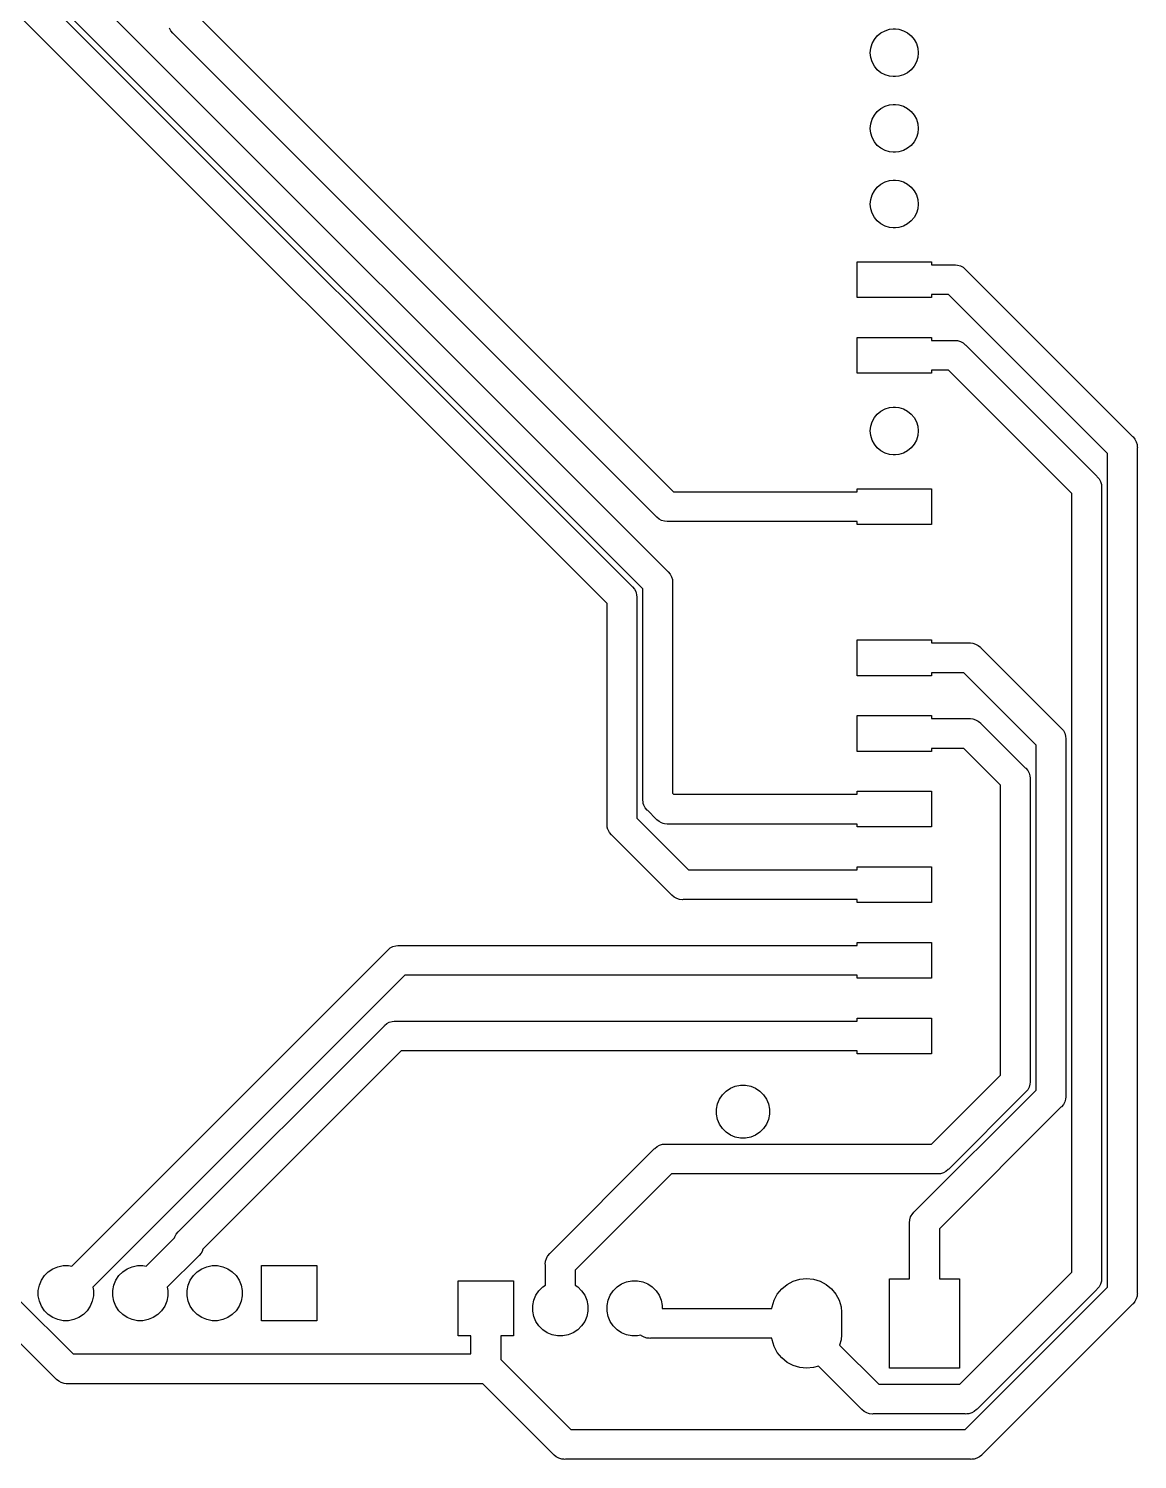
# Model space of a CAD drawing. Extents: x 54 to 197, y -172 to -74.
# Drawn here: x 159.91 to 197.14, y -172.21 to -124.16 of the extents above; entities that cross this region are included whole.
import ezdxf

# ---------------------------------------------------------------- set-up
doc = ezdxf.new("R2010")
doc.units = 0
doc.header["$MEASUREMENT"] = 0
doc.layers.add('BLACK', color=7, linetype='CONTINUOUS')

msp = doc.modelspace()

# ---------------------------------------------------------------- linework, layer by layer
at = {"layer": 'BLACK', "linetype": 'CONTINUOUS'}
for p, q in [((144.264, -105.284), (181.368, -142.388)), ((180.532, -142.966), (143.428, -105.862)), ((144.135, -106.852), (180.168, -142.885)), ((179.332, -143.463), (143.557, -107.688)), ((165.6, -123.745), (181.563, -139.708)), ((164.682, -124.231), (164.636, -124.144)), ((164.745, -124.307), (164.682, -124.231)), ((164.764, -124.323), (164.745, -124.307)), ((180.985, -140.544), (164.764, -124.323)), ((188.308, -124.521), (188.408, -124.4)), ((188.408, -124.4), (188.529, -124.3)), ((188.529, -124.3), (188.668, -124.225)), ((188.668, -124.225), (188.819, -124.18)), ((188.819, -124.18), (188.937, -124.168)), ((188.937, -124.168), (189.015, -124.168)), ((189.015, -124.168), (189.133, -124.18)), ((189.133, -124.18), (189.284, -124.225)), ((189.284, -124.225), (189.423, -124.3)), ((189.423, -124.3), (189.544, -124.4)), ((189.544, -124.4), (189.644, -124.521)), ((188.172, -124.968), (188.188, -124.811)), ((188.188, -124.811), (188.233, -124.66)), ((188.233, -124.66), (188.308, -124.521)), ((189.644, -124.521), (189.719, -124.66)), ((189.719, -124.66), (189.764, -124.811)), ((189.764, -124.811), (189.78, -124.968)), ((188.188, -125.125), (188.172, -124.968)), ((188.233, -125.276), (188.188, -125.125)), ((188.308, -125.415), (188.233, -125.276)), ((189.719, -125.276), (189.644, -125.415)), ((189.764, -125.125), (189.719, -125.276)), ((189.78, -124.968), (189.764, -125.125)), ((188.408, -125.536), (188.308, -125.415)), ((188.529, -125.636), (188.408, -125.536)), ((188.668, -125.711), (188.529, -125.636)), ((188.819, -125.756), (188.668, -125.711)), ((188.937, -125.768), (188.819, -125.756)), ((189.015, -125.768), (188.937, -125.768)), ((189.133, -125.756), (189.015, -125.768)), ((189.284, -125.711), (189.133, -125.756)), ((189.423, -125.636), (189.284, -125.711)), ((189.544, -125.536), (189.423, -125.636)), ((189.644, -125.415), (189.544, -125.536)), ((188.408, -126.94), (188.529, -126.84)), ((188.529, -126.84), (188.668, -126.765)), ((188.668, -126.765), (188.819, -126.72)), ((188.819, -126.72), (188.937, -126.708)), ((188.937, -126.708), (189.015, -126.708)), ((189.015, -126.708), (189.133, -126.72)), ((189.133, -126.72), (189.284, -126.765)), ((189.284, -126.765), (189.423, -126.84)), ((189.423, -126.84), (189.544, -126.94)), ((188.188, -127.351), (188.233, -127.2)), ((188.233, -127.2), (188.308, -127.061)), ((188.308, -127.061), (188.408, -126.94)), ((189.544, -126.94), (189.644, -127.061)), ((189.644, -127.061), (189.719, -127.2)), ((189.719, -127.2), (189.764, -127.351)), ((188.172, -127.508), (188.188, -127.351)), ((188.188, -127.665), (188.172, -127.508)), ((188.233, -127.816), (188.188, -127.665)), ((189.764, -127.665), (189.719, -127.816)), ((189.764, -127.351), (189.78, -127.508)), ((189.78, -127.508), (189.764, -127.665)), ((188.308, -127.955), (188.233, -127.816)), ((188.408, -128.076), (188.308, -127.955)), ((188.529, -128.176), (188.408, -128.076)), ((188.668, -128.251), (188.529, -128.176)), ((188.819, -128.296), (188.668, -128.251)), ((189.284, -128.251), (189.133, -128.296)), ((189.423, -128.176), (189.284, -128.251)), ((189.544, -128.076), (189.423, -128.176)), ((189.644, -127.955), (189.544, -128.076)), ((189.719, -127.816), (189.644, -127.955)), ((188.937, -128.308), (188.819, -128.296)), ((189.015, -128.308), (188.937, -128.308)), ((189.133, -128.296), (189.015, -128.308)), ((188.819, -129.26), (188.937, -129.248)), ((188.937, -129.248), (189.015, -129.248)), ((189.015, -129.248), (189.133, -129.26)), ((188.233, -129.74), (188.308, -129.601)), ((188.308, -129.601), (188.408, -129.48)), ((188.408, -129.48), (188.529, -129.38)), ((188.529, -129.38), (188.668, -129.305)), ((188.668, -129.305), (188.819, -129.26)), ((189.133, -129.26), (189.284, -129.305)), ((189.284, -129.305), (189.423, -129.38)), ((189.423, -129.38), (189.544, -129.48)), ((189.544, -129.48), (189.644, -129.601)), ((189.644, -129.601), (189.719, -129.74)), ((188.172, -130.048), (188.188, -129.891)), ((188.188, -130.205), (188.172, -130.048)), ((188.188, -129.891), (188.233, -129.74)), ((188.233, -130.356), (188.188, -130.205)), ((189.719, -129.74), (189.764, -129.891)), ((189.764, -130.205), (189.719, -130.356)), ((189.764, -129.891), (189.78, -130.048)), ((189.78, -130.048), (189.764, -130.205)), ((188.308, -130.495), (188.233, -130.356)), ((188.408, -130.616), (188.308, -130.495)), ((188.529, -130.716), (188.408, -130.616)), ((189.544, -130.616), (189.423, -130.716)), ((189.644, -130.495), (189.544, -130.616)), ((189.719, -130.356), (189.644, -130.495)), ((188.668, -130.791), (188.529, -130.716)), ((188.819, -130.836), (188.668, -130.791)), ((188.937, -130.848), (188.819, -130.836)), ((189.015, -130.848), (188.937, -130.848)), ((189.133, -130.836), (189.015, -130.848)), ((189.284, -130.791), (189.133, -130.836)), ((189.423, -130.716), (189.284, -130.791)), ((187.726, -133.188), (187.726, -131.988)), ((187.726, -131.988), (190.226, -131.988)), ((190.226, -131.988), (190.226, -132.088)), ((190.226, -132.088), (190.983, -132.088)), ((190.983, -132.088), (191.008, -132.086)), ((191.008, -132.086), (191.033, -132.088)), ((191.033, -132.088), (191.106, -132.095)), ((191.106, -132.095), (191.2, -132.124)), ((191.2, -132.124), (191.287, -132.17)), ((191.287, -132.17), (191.363, -132.233)), ((191.363, -132.233), (191.379, -132.252)), ((191.379, -132.252), (196.976, -137.849)), ((190.801, -133.088), (190.226, -133.088)), ((190.226, -133.088), (190.226, -133.188)), ((196.14, -138.427), (190.801, -133.088)), ((190.226, -133.188), (187.726, -133.188)), ((187.726, -135.728), (187.726, -134.528)), ((187.726, -134.528), (190.226, -134.528)), ((190.226, -134.528), (190.226, -134.628)), ((190.226, -134.628), (190.983, -134.628)), ((190.983, -134.628), (191.008, -134.626)), ((191.008, -134.626), (191.033, -134.628)), ((191.033, -134.628), (191.106, -134.635)), ((191.106, -134.635), (191.2, -134.664)), ((191.2, -134.664), (191.287, -134.71)), ((191.287, -134.71), (191.363, -134.773)), ((191.363, -134.773), (191.379, -134.792)), ((191.379, -134.792), (195.776, -139.189)), ((190.226, -135.728), (187.726, -135.728)), ((190.801, -135.628), (190.226, -135.628)), ((190.226, -135.628), (190.226, -135.728)), ((194.94, -139.767), (190.801, -135.628)), ((188.529, -137), (188.668, -136.925)), ((188.668, -136.925), (188.819, -136.88)), ((188.819, -136.88), (188.937, -136.868)), ((188.937, -136.868), (189.015, -136.868)), ((189.015, -136.868), (189.133, -136.88)), ((189.133, -136.88), (189.284, -136.925)), ((189.284, -136.925), (189.423, -137)), ((188.188, -137.511), (188.233, -137.36)), ((188.233, -137.36), (188.308, -137.221)), ((188.308, -137.221), (188.408, -137.1)), ((188.408, -137.1), (188.529, -137)), ((189.423, -137), (189.544, -137.1)), ((189.544, -137.1), (189.644, -137.221)), ((189.644, -137.221), (189.719, -137.36)), ((189.719, -137.36), (189.764, -137.511)), ((188.172, -137.668), (188.188, -137.511)), ((188.188, -137.825), (188.172, -137.668)), ((188.233, -137.976), (188.188, -137.825)), ((189.764, -137.825), (189.719, -137.976)), ((189.764, -137.511), (189.78, -137.668)), ((189.78, -137.668), (189.764, -137.825)), ((196.976, -137.849), (196.995, -137.865)), ((196.995, -137.865), (197.058, -137.941)), ((188.308, -138.115), (188.233, -137.976)), ((188.408, -138.236), (188.308, -138.115)), ((188.529, -138.336), (188.408, -138.236)), ((188.668, -138.411), (188.529, -138.336)), ((189.423, -138.336), (189.284, -138.411)), ((189.544, -138.236), (189.423, -138.336)), ((189.644, -138.115), (189.544, -138.236)), ((189.719, -137.976), (189.644, -138.115)), ((197.058, -137.941), (197.104, -138.028)), ((197.104, -138.028), (197.133, -138.122)), ((197.133, -138.122), (197.139, -138.189)), ((197.139, -138.189), (197.142, -138.22)), ((197.142, -138.22), (197.14, -138.245)), ((197.14, -138.245), (197.14, -166.599)), ((188.819, -138.456), (188.668, -138.411)), ((188.937, -138.468), (188.819, -138.456)), ((189.015, -138.468), (188.937, -138.468)), ((189.133, -138.456), (189.015, -138.468)), ((189.284, -138.411), (189.133, -138.456)), ((196.14, -166.417), (196.14, -138.427)), ((195.776, -139.189), (195.795, -139.205)), ((195.795, -139.205), (195.858, -139.281)), ((195.858, -139.281), (195.904, -139.368)), ((181.563, -139.708), (187.726, -139.708)), ((187.726, -139.708), (187.726, -139.608)), ((187.726, -139.608), (190.226, -139.608)), ((190.226, -139.608), (190.226, -140.808)), ((194.94, -165.92), (194.94, -139.767)), ((195.904, -139.368), (195.922, -139.427)), ((195.922, -139.427), (195.933, -139.462)), ((195.933, -139.462), (195.942, -139.56)), ((195.942, -139.56), (195.94, -139.585)), ((195.94, -139.585), (195.94, -166.102)), ((181.001, -140.563), (180.985, -140.544)), ((181.077, -140.626), (181.001, -140.563)), ((181.164, -140.672), (181.077, -140.626)), ((181.258, -140.701), (181.164, -140.672)), ((181.356, -140.71), (181.258, -140.701)), ((181.381, -140.708), (181.356, -140.71)), ((187.726, -140.708), (181.381, -140.708)), ((187.726, -140.808), (187.726, -140.708)), ((190.226, -140.808), (187.726, -140.808)), ((181.368, -142.388), (181.387, -142.404)), ((181.387, -142.404), (181.45, -142.48)), ((181.45, -142.48), (181.496, -142.567)), ((181.496, -142.567), (181.525, -142.661)), ((181.525, -142.661), (181.529, -142.701)), ((181.529, -142.701), (181.534, -142.759)), ((180.168, -142.885), (180.187, -142.901)), ((180.187, -142.901), (180.25, -142.977)), ((180.25, -142.977), (180.296, -143.064)), ((180.296, -143.064), (180.313, -143.119)), ((180.313, -143.119), (180.325, -143.158)), ((180.325, -143.158), (180.334, -143.256)), ((180.532, -150.019), (180.532, -142.966)), ((181.534, -142.759), (181.532, -142.783)), ((181.532, -142.783), (181.532, -149.837)), ((179.332, -150.851), (179.332, -143.463)), ((180.334, -143.256), (180.332, -143.281)), ((180.332, -143.281), (180.332, -150.669)), ((187.726, -145.888), (187.726, -144.688)), ((187.726, -144.688), (190.226, -144.688)), ((190.226, -144.688), (190.226, -144.788)), ((190.226, -144.788), (191.491, -144.788)), ((191.491, -144.788), (191.516, -144.786)), ((191.516, -144.786), (191.541, -144.788)), ((191.541, -144.788), (191.614, -144.795)), ((191.614, -144.795), (191.708, -144.824)), ((191.708, -144.824), (191.795, -144.87)), ((191.795, -144.87), (191.871, -144.933)), ((191.871, -144.933), (191.887, -144.952)), ((191.887, -144.952), (194.576, -147.641)), ((190.226, -145.888), (187.726, -145.888)), ((191.309, -145.788), (190.226, -145.788)), ((190.226, -145.788), (190.226, -145.888)), ((193.74, -148.219), (191.309, -145.788)), ((187.726, -148.428), (187.726, -147.228)), ((187.726, -147.228), (190.226, -147.228)), ((190.226, -147.228), (190.226, -147.328)), ((190.226, -147.328), (191.491, -147.328)), ((191.491, -147.328), (191.516, -147.326)), ((191.516, -147.326), (191.541, -147.328)), ((191.541, -147.328), (191.614, -147.335)), ((191.614, -147.335), (191.708, -147.364)), ((191.708, -147.364), (191.795, -147.41)), ((191.795, -147.41), (191.871, -147.473)), ((191.871, -147.473), (191.887, -147.492)), ((191.887, -147.492), (193.376, -148.981)), ((194.576, -147.641), (194.595, -147.657)), ((194.595, -147.657), (194.658, -147.733)), ((194.658, -147.733), (194.704, -147.82)), ((194.704, -147.82), (194.733, -147.914)), ((194.733, -147.914), (194.742, -148.012)), ((190.226, -148.428), (187.726, -148.428)), ((191.309, -148.328), (190.226, -148.328)), ((190.226, -148.328), (190.226, -148.428)), ((192.54, -149.559), (191.309, -148.328)), ((193.74, -159.802), (193.74, -148.219)), ((194.742, -148.012), (194.74, -148.037)), ((194.74, -148.037), (194.74, -159.985)), ((193.376, -148.981), (193.395, -148.997)), ((193.395, -148.997), (193.458, -149.073)), ((193.458, -149.073), (193.504, -149.16)), ((193.504, -149.16), (193.533, -149.254)), ((193.533, -149.254), (193.54, -149.327)), ((193.54, -149.327), (193.54, -149.327)), ((193.54, -149.327), (193.542, -149.352)), ((193.542, -149.352), (193.54, -149.377)), ((193.54, -149.377), (193.54, -159.487)), ((181.532, -149.837), (181.563, -149.868)), ((181.563, -149.868), (187.726, -149.868)), ((187.726, -149.868), (187.726, -149.768)), ((187.726, -149.768), (190.226, -149.768)), ((190.226, -149.768), (190.226, -150.968)), ((192.54, -159.305), (192.54, -149.559)), ((180.53, -150.044), (180.532, -150.019)), ((180.539, -150.142), (180.53, -150.044)), ((180.549, -150.176), (180.539, -150.142)), ((180.568, -150.236), (180.549, -150.176)), ((180.614, -150.323), (180.568, -150.236)), ((180.677, -150.399), (180.614, -150.323)), ((179.33, -150.876), (179.332, -150.851)), ((179.339, -150.974), (179.33, -150.876)), ((180.332, -150.669), (182.071, -152.408)), ((180.696, -150.415), (180.677, -150.399)), ((180.985, -150.704), (180.696, -150.415)), ((181.001, -150.723), (180.985, -150.704)), ((181.077, -150.786), (181.001, -150.723)), ((181.164, -150.832), (181.077, -150.786)), ((181.217, -150.848), (181.164, -150.832)), ((181.258, -150.861), (181.217, -150.848)), ((181.356, -150.87), (181.258, -150.861)), ((181.381, -150.868), (181.356, -150.87)), ((187.726, -150.868), (181.381, -150.868)), ((187.726, -150.968), (187.726, -150.868)), ((179.362, -151.048), (179.339, -150.974)), ((179.368, -151.068), (179.362, -151.048)), ((179.414, -151.155), (179.368, -151.068)), ((179.477, -151.231), (179.414, -151.155)), ((179.496, -151.247), (179.477, -151.231)), ((181.493, -153.244), (179.496, -151.247)), ((190.226, -150.968), (187.726, -150.968)), ((187.726, -152.408), (187.726, -152.308)), ((187.726, -152.308), (190.226, -152.308)), ((190.226, -152.308), (190.226, -153.508)), ((182.071, -152.408), (187.726, -152.408)), ((181.509, -153.263), (181.493, -153.244)), ((181.585, -153.326), (181.509, -153.263)), ((181.672, -153.372), (181.585, -153.326)), ((181.766, -153.401), (181.672, -153.372)), ((181.864, -153.41), (181.766, -153.401)), ((181.889, -153.408), (181.864, -153.41)), ((187.726, -153.408), (181.889, -153.408)), ((187.726, -153.508), (187.726, -153.408)), ((190.226, -153.508), (187.726, -153.508)), ((161.353, -165.72), (171.961, -155.112)), ((171.961, -155.112), (171.977, -155.093)), ((171.977, -155.093), (172.053, -155.03)), ((172.053, -155.03), (172.14, -154.984)), ((172.14, -154.984), (172.234, -154.955)), ((172.234, -154.955), (172.307, -154.948)), ((172.307, -154.948), (172.332, -154.946)), ((172.332, -154.946), (172.357, -154.948)), ((172.357, -154.948), (187.726, -154.948)), ((187.726, -154.948), (187.726, -154.848)), ((187.726, -154.848), (190.226, -154.848)), ((190.226, -154.848), (190.226, -156.048)), ((172.539, -155.948), (162.06, -166.427)), ((187.726, -155.948), (172.539, -155.948)), ((187.726, -156.048), (187.726, -155.948)), ((190.226, -156.048), (187.726, -156.048)), ((171.857, -157.633), (171.933, -157.57)), ((171.933, -157.57), (172.02, -157.524)), ((172.02, -157.524), (172.114, -157.495)), ((172.114, -157.495), (172.187, -157.488)), ((172.187, -157.488), (172.212, -157.486)), ((172.212, -157.486), (172.237, -157.488)), ((172.237, -157.488), (187.726, -157.488)), ((187.726, -157.488), (187.726, -157.388)), ((187.726, -157.388), (190.226, -157.388)), ((190.226, -157.388), (190.226, -158.588)), ((164.945, -164.548), (171.841, -157.652)), ((171.841, -157.652), (171.857, -157.633)), ((172.419, -158.488), (165.758, -165.149)), ((187.726, -158.488), (172.419, -158.488)), ((187.726, -158.588), (187.726, -158.488)), ((190.226, -158.588), (187.726, -158.588)), ((190.227, -161.618), (192.54, -159.305)), ((193.54, -159.487), (193.542, -159.512)), ((193.542, -159.512), (193.54, -159.537)), ((183.107, -160.106), (183.205, -159.961)), ((183.205, -159.961), (183.329, -159.837)), ((183.329, -159.837), (183.474, -159.739)), ((183.474, -159.739), (183.636, -159.672)), ((183.636, -159.672), (183.808, -159.638)), ((183.808, -159.638), (183.984, -159.638)), ((183.984, -159.638), (184.156, -159.672)), ((184.156, -159.672), (184.318, -159.739)), ((184.318, -159.739), (184.463, -159.837)), ((184.463, -159.837), (184.587, -159.961)), ((184.587, -159.961), (184.685, -160.106)), ((189.656, -163.886), (193.74, -159.802)), ((193.376, -159.883), (190.805, -162.454)), ((193.395, -159.867), (193.376, -159.883)), ((193.458, -159.791), (193.395, -159.867)), ((193.504, -159.704), (193.458, -159.791)), ((193.533, -159.61), (193.504, -159.704)), ((193.54, -159.537), (193.533, -159.61)), ((193.54, -159.537), (193.54, -159.537)), ((194.74, -159.985), (194.742, -160.009)), ((183.006, -160.44), (183.04, -160.268)), ((183.006, -160.616), (183.006, -160.44)), ((183.04, -160.268), (183.107, -160.106)), ((184.685, -160.106), (184.752, -160.268)), ((184.752, -160.268), (184.786, -160.44)), ((184.786, -160.44), (184.786, -160.616)), ((194.576, -160.38), (190.492, -164.464)), ((194.595, -160.364), (194.576, -160.38)), ((194.658, -160.288), (194.595, -160.364)), ((194.704, -160.201), (194.658, -160.288)), ((194.733, -160.107), (194.704, -160.201)), ((194.74, -160.034), (194.733, -160.107)), ((194.742, -160.009), (194.74, -160.034)), ((194.74, -160.034), (194.74, -160.034)), ((183.04, -160.788), (183.006, -160.616)), ((183.107, -160.95), (183.04, -160.788)), ((183.205, -161.095), (183.107, -160.95)), ((184.685, -160.95), (184.587, -161.095)), ((184.752, -160.788), (184.685, -160.95)), ((184.786, -160.616), (184.752, -160.788)), ((183.329, -161.219), (183.205, -161.095)), ((183.474, -161.317), (183.329, -161.219)), ((183.636, -161.384), (183.474, -161.317)), ((183.808, -161.418), (183.636, -161.384)), ((183.984, -161.418), (183.808, -161.418)), ((184.156, -161.384), (183.984, -161.418)), ((184.318, -161.317), (184.156, -161.384)), ((184.463, -161.219), (184.318, -161.317)), ((184.587, -161.095), (184.463, -161.219)), ((177.424, -165.277), (180.919, -161.782)), ((180.919, -161.782), (180.935, -161.763)), ((180.935, -161.763), (181.011, -161.7)), ((181.011, -161.7), (181.098, -161.654)), ((181.098, -161.654), (181.192, -161.625)), ((181.192, -161.625), (181.265, -161.618)), ((181.265, -161.618), (181.29, -161.616)), ((181.265, -161.618), (181.265, -161.618)), ((181.29, -161.616), (181.315, -161.618)), ((181.315, -161.618), (190.227, -161.618)), ((181.497, -162.618), (178.26, -165.855)), ((190.409, -162.618), (181.497, -162.618)), ((190.434, -162.62), (190.409, -162.618)), ((190.459, -162.618), (190.434, -162.62)), ((190.532, -162.611), (190.459, -162.618)), ((190.626, -162.582), (190.532, -162.611)), ((190.713, -162.536), (190.626, -162.582)), ((190.789, -162.473), (190.713, -162.536)), ((190.805, -162.454), (190.789, -162.473)), ((189.49, -164.257), (189.499, -164.159)), ((189.492, -164.282), (189.49, -164.257)), ((189.492, -166.14), (189.492, -164.282)), ((189.499, -164.159), (189.528, -164.065)), ((189.528, -164.065), (189.549, -164.026)), ((189.549, -164.026), (189.574, -163.978)), ((189.574, -163.978), (189.637, -163.902)), ((189.637, -163.902), (189.656, -163.886)), ((163.853, -165.72), (164.804, -164.769)), ((164.804, -164.769), (164.817, -164.727)), ((164.817, -164.727), (164.863, -164.64)), ((164.863, -164.64), (164.926, -164.564)), ((164.926, -164.564), (164.945, -164.548)), ((190.492, -164.464), (190.492, -166.14)), ((165.699, -165.278), (165.636, -165.354)), ((165.742, -165.198), (165.699, -165.278)), ((165.745, -165.191), (165.742, -165.198)), ((165.747, -165.184), (165.745, -165.191)), ((165.758, -165.149), (165.747, -165.184)), ((177.405, -165.293), (177.424, -165.277)), ((160.718, -165.804), (160.886, -165.735)), ((160.886, -165.735), (161.065, -165.699)), ((161.065, -165.699), (161.247, -165.699)), ((161.247, -165.699), (161.353, -165.72)), ((163.218, -165.804), (163.386, -165.735)), ((163.386, -165.735), (163.565, -165.699)), ((163.565, -165.699), (163.747, -165.699)), ((163.747, -165.699), (163.853, -165.72)), ((165.617, -165.37), (164.56, -166.427)), ((165.636, -165.354), (165.617, -165.37)), ((165.718, -165.804), (165.886, -165.735)), ((165.886, -165.735), (166.065, -165.699)), ((166.065, -165.699), (166.247, -165.699)), ((166.247, -165.699), (166.426, -165.735)), ((166.426, -165.735), (166.594, -165.804)), ((167.731, -167.549), (167.731, -165.699)), ((167.731, -165.699), (169.581, -165.699)), ((169.581, -165.699), (169.581, -167.549)), ((177.258, -165.648), (177.267, -165.55)), ((177.26, -165.673), (177.258, -165.648)), ((177.26, -166.354), (177.26, -165.673)), ((177.267, -165.55), (177.296, -165.456)), ((177.296, -165.456), (177.334, -165.385)), ((177.334, -165.385), (177.342, -165.369)), ((177.342, -165.369), (177.405, -165.293)), ((160.267, -166.354), (160.336, -166.186)), ((160.336, -166.186), (160.438, -166.034)), ((160.438, -166.034), (160.566, -165.906)), ((160.566, -165.906), (160.718, -165.804)), ((162.767, -166.354), (162.836, -166.186)), ((162.836, -166.186), (162.938, -166.034)), ((162.938, -166.034), (163.066, -165.906)), ((163.066, -165.906), (163.218, -165.804)), ((165.267, -166.354), (165.336, -166.186)), ((165.336, -166.186), (165.438, -166.034)), ((165.438, -166.034), (165.566, -165.906)), ((165.566, -165.906), (165.718, -165.804)), ((166.594, -165.804), (166.746, -165.906)), ((166.746, -165.906), (166.874, -166.034)), ((166.874, -166.034), (166.976, -166.186)), ((166.976, -166.186), (167.045, -166.354)), ((174.335, -168.057), (174.335, -166.207)), ((174.335, -166.207), (176.185, -166.207)), ((176.185, -166.207), (176.185, -168.057)), ((178.26, -165.855), (178.26, -166.354)), ((179.822, -166.312), (179.99, -166.243)), ((179.99, -166.243), (180.169, -166.207)), ((180.169, -166.207), (180.351, -166.207)), ((180.351, -166.207), (180.53, -166.243)), ((180.53, -166.243), (180.698, -166.312)), ((185.376, -166.333), (185.58, -166.224)), ((185.58, -166.224), (185.802, -166.157)), ((185.802, -166.157), (186.032, -166.134)), ((186.032, -166.134), (186.262, -166.157)), ((186.262, -166.157), (186.484, -166.224)), ((186.484, -166.224), (186.688, -166.333)), ((188.817, -169.14), (188.817, -166.14)), ((188.817, -166.14), (189.492, -166.14)), ((190.492, -166.14), (191.167, -166.14)), ((191.167, -166.14), (191.167, -169.14)), ((191.18, -169.68), (194.94, -165.92)), ((195.933, -166.225), (195.904, -166.319)), ((195.935, -166.206), (195.933, -166.225)), ((195.942, -166.127), (195.935, -166.206)), ((195.94, -166.102), (195.942, -166.127)), ((160.231, -166.533), (160.267, -166.354)), ((160.231, -166.715), (160.231, -166.533)), ((160.267, -166.894), (160.231, -166.715)), ((162.081, -166.715), (162.045, -166.894)), ((162.06, -166.427), (162.081, -166.533)), ((162.081, -166.533), (162.081, -166.715)), ((162.731, -166.533), (162.767, -166.354)), ((162.731, -166.715), (162.731, -166.533)), ((162.767, -166.894), (162.731, -166.715)), ((164.581, -166.715), (164.545, -166.894)), ((164.56, -166.427), (164.581, -166.533)), ((164.581, -166.533), (164.581, -166.715)), ((165.231, -166.533), (165.267, -166.354)), ((165.231, -166.715), (165.231, -166.533)), ((165.267, -166.894), (165.231, -166.715)), ((167.045, -166.354), (167.081, -166.533)), ((167.081, -166.715), (167.045, -166.894)), ((167.081, -166.533), (167.081, -166.715)), ((176.871, -166.862), (176.94, -166.694)), ((176.94, -166.694), (177.042, -166.542)), ((177.042, -166.542), (177.17, -166.414)), ((177.17, -166.414), (177.26, -166.354)), ((178.26, -166.354), (178.35, -166.414)), ((178.35, -166.414), (178.478, -166.542)), ((178.478, -166.542), (178.58, -166.694)), ((178.58, -166.694), (178.649, -166.862)), ((179.371, -166.862), (179.44, -166.694)), ((179.44, -166.694), (179.542, -166.542)), ((179.542, -166.542), (179.67, -166.414)), ((179.67, -166.414), (179.822, -166.312)), ((180.698, -166.312), (180.85, -166.414)), ((180.85, -166.414), (180.978, -166.542)), ((180.978, -166.542), (181.08, -166.694)), ((181.08, -166.694), (181.149, -166.862)), ((184.941, -166.863), (185.05, -166.659)), ((185.05, -166.659), (185.197, -166.48)), ((185.197, -166.48), (185.376, -166.333)), ((186.688, -166.333), (186.867, -166.48)), ((186.867, -166.48), (187.014, -166.659)), ((187.014, -166.659), (187.123, -166.863)), ((191.353, -171.204), (196.14, -166.417)), ((195.776, -166.498), (191.758, -170.516)), ((195.795, -166.482), (195.776, -166.498)), ((195.858, -166.406), (195.795, -166.482)), ((195.904, -166.319), (195.858, -166.406)), ((197.133, -166.722), (197.104, -166.816)), ((197.14, -166.649), (197.133, -166.722)), ((197.14, -166.599), (197.142, -166.624)), ((197.142, -166.624), (197.14, -166.649)), ((197.14, -166.649), (197.14, -166.649)), ((159.56, -166.821), (161.403, -168.664)), ((160.336, -167.062), (160.267, -166.894)), ((160.438, -167.214), (160.336, -167.062)), ((161.976, -167.062), (161.874, -167.214)), ((162.045, -166.894), (161.976, -167.062)), ((162.836, -167.062), (162.767, -166.894)), ((162.938, -167.214), (162.836, -167.062)), ((164.476, -167.062), (164.374, -167.214)), ((164.545, -166.894), (164.476, -167.062)), ((165.336, -167.062), (165.267, -166.894)), ((165.438, -167.214), (165.336, -167.062)), ((166.976, -167.062), (166.874, -167.214)), ((167.045, -166.894), (166.976, -167.062)), ((176.835, -167.041), (176.871, -166.862)), ((176.835, -167.223), (176.835, -167.041)), ((178.649, -166.862), (178.685, -167.041)), ((178.685, -167.041), (178.685, -167.223)), ((179.335, -167.041), (179.371, -166.862)), ((179.335, -167.223), (179.335, -167.041)), ((181.149, -166.862), (181.185, -167.041)), ((181.185, -167.041), (181.185, -167.14)), ((181.185, -167.14), (184.869, -167.14)), ((184.869, -167.14), (184.874, -167.085)), ((184.874, -167.085), (184.941, -166.863)), ((187.123, -166.863), (187.19, -167.085)), ((187.19, -167.085), (187.207, -167.257)), ((196.976, -166.995), (191.931, -172.04)), ((196.995, -166.979), (196.976, -166.995)), ((197.058, -166.903), (196.995, -166.979)), ((197.104, -166.816), (197.058, -166.903)), ((160.566, -167.342), (160.438, -167.214)), ((160.718, -167.444), (160.566, -167.342)), ((160.886, -167.513), (160.718, -167.444)), ((161.065, -167.549), (160.886, -167.513)), ((161.247, -167.549), (161.065, -167.549)), ((161.426, -167.513), (161.247, -167.549)), ((161.594, -167.444), (161.426, -167.513)), ((161.746, -167.342), (161.594, -167.444)), ((161.874, -167.214), (161.746, -167.342)), ((163.066, -167.342), (162.938, -167.214)), ((163.218, -167.444), (163.066, -167.342)), ((163.386, -167.513), (163.218, -167.444)), ((163.565, -167.549), (163.386, -167.513)), ((163.747, -167.549), (163.565, -167.549)), ((163.926, -167.513), (163.747, -167.549)), ((164.094, -167.444), (163.926, -167.513)), ((164.246, -167.342), (164.094, -167.444)), ((164.374, -167.214), (164.246, -167.342)), ((165.566, -167.342), (165.438, -167.214)), ((165.718, -167.444), (165.566, -167.342)), ((165.886, -167.513), (165.718, -167.444)), ((166.065, -167.549), (165.886, -167.513)), ((166.247, -167.549), (166.065, -167.549)), ((166.426, -167.513), (166.247, -167.549)), ((166.594, -167.444), (166.426, -167.513)), ((166.746, -167.342), (166.594, -167.444)), ((166.874, -167.214), (166.746, -167.342)), ((169.581, -167.549), (167.731, -167.549)), ((176.871, -167.402), (176.835, -167.223)), ((176.94, -167.57), (176.871, -167.402)), ((177.042, -167.722), (176.94, -167.57)), ((178.58, -167.57), (178.478, -167.722)), ((178.649, -167.402), (178.58, -167.57)), ((178.685, -167.223), (178.649, -167.402)), ((179.371, -167.402), (179.335, -167.223)), ((179.44, -167.57), (179.371, -167.402)), ((179.542, -167.722), (179.44, -167.57)), ((187.207, -167.257), (187.207, -168.023)), ((160.825, -169.5), (159.156, -167.831)), ((174.76, -168.057), (174.335, -168.057)), ((174.76, -168.664), (174.76, -168.057)), ((176.185, -168.057), (175.76, -168.057)), ((175.76, -168.057), (175.76, -168.85)), ((177.17, -167.85), (177.042, -167.722)), ((177.322, -167.952), (177.17, -167.85)), ((177.49, -168.021), (177.322, -167.952)), ((177.669, -168.057), (177.49, -168.021)), ((177.851, -168.057), (177.669, -168.057)), ((178.03, -168.021), (177.851, -168.057)), ((178.198, -167.952), (178.03, -168.021)), ((178.35, -167.85), (178.198, -167.952)), ((178.478, -167.722), (178.35, -167.85)), ((179.67, -167.85), (179.542, -167.722)), ((179.822, -167.952), (179.67, -167.85)), ((179.99, -168.021), (179.822, -167.952)), ((180.169, -168.057), (179.99, -168.021)), ((180.351, -168.057), (180.169, -168.057)), ((180.461, -168.035), (180.351, -168.057)), ((180.489, -168.058), (180.461, -168.035)), ((180.576, -168.104), (180.489, -168.058)), ((180.67, -168.133), (180.576, -168.104)), ((180.743, -168.14), (180.67, -168.133)), ((180.768, -168.142), (180.743, -168.14)), ((180.743, -168.14), (180.743, -168.14)), ((180.793, -168.14), (180.768, -168.142)), ((184.869, -168.14), (180.793, -168.14)), ((184.874, -168.195), (184.869, -168.14)), ((187.207, -168.023), (187.19, -168.195)), ((184.941, -168.417), (184.874, -168.195)), ((185.05, -168.621), (184.941, -168.417)), ((185.197, -168.8), (185.05, -168.621)), ((187.19, -168.195), (187.139, -168.365)), ((187.139, -168.365), (188.454, -169.68)), ((161.403, -168.664), (174.76, -168.664)), ((175.76, -168.85), (178.114, -171.204)), ((185.376, -168.947), (185.197, -168.8)), ((185.58, -169.056), (185.376, -168.947)), ((185.802, -169.123), (185.58, -169.056)), ((186.032, -169.146), (185.802, -169.123)), ((186.262, -169.123), (186.032, -169.146)), ((186.432, -169.072), (186.262, -169.123)), ((187.876, -170.516), (186.432, -169.072)), ((160.841, -169.519), (160.825, -169.5)), ((160.917, -169.582), (160.841, -169.519)), ((161.004, -169.628), (160.917, -169.582)), ((191.167, -169.14), (188.817, -169.14)), ((161.098, -169.657), (161.004, -169.628)), ((161.171, -169.664), (161.098, -169.657)), ((161.196, -169.666), (161.171, -169.664)), ((161.171, -169.664), (161.171, -169.664)), ((161.221, -169.664), (161.196, -169.666)), ((175.128, -169.664), (161.221, -169.664)), ((175.153, -169.666), (175.128, -169.664)), ((175.161, -169.666), (175.153, -169.666)), ((177.536, -172.04), (175.161, -169.666)), ((188.454, -169.68), (191.18, -169.68)), ((187.892, -170.535), (187.876, -170.516)), ((187.968, -170.598), (187.892, -170.535)), ((191.742, -170.535), (191.666, -170.598)), ((191.758, -170.516), (191.742, -170.535)), ((188.055, -170.644), (187.968, -170.598)), ((188.108, -170.66), (188.055, -170.644)), ((188.149, -170.673), (188.108, -170.66)), ((188.247, -170.682), (188.149, -170.673)), ((188.272, -170.68), (188.247, -170.682)), ((191.362, -170.68), (188.272, -170.68)), ((191.387, -170.682), (191.362, -170.68)), ((191.412, -170.68), (191.387, -170.682)), ((191.485, -170.673), (191.412, -170.68)), ((191.579, -170.644), (191.485, -170.673)), ((191.666, -170.598), (191.579, -170.644)), ((178.114, -171.204), (191.353, -171.204)), ((177.552, -172.059), (177.536, -172.04)), ((177.628, -172.122), (177.552, -172.059)), ((177.715, -172.168), (177.628, -172.122)), ((177.809, -172.197), (177.715, -172.168)), ((177.882, -172.204), (177.809, -172.197)), ((177.907, -172.206), (177.882, -172.204)), ((177.882, -172.204), (177.882, -172.204)), ((177.932, -172.204), (177.907, -172.206)), ((191.536, -172.204), (177.932, -172.204)), ((191.56, -172.206), (191.536, -172.204)), ((191.585, -172.204), (191.56, -172.206)), ((191.658, -172.197), (191.585, -172.204)), ((191.752, -172.168), (191.658, -172.197)), ((191.839, -172.122), (191.752, -172.168)), ((191.915, -172.059), (191.839, -172.122)), ((191.931, -172.04), (191.915, -172.059))]:
    msp.add_line(p, q, dxfattribs=at)

doc.saveas('drawing.dxf')
